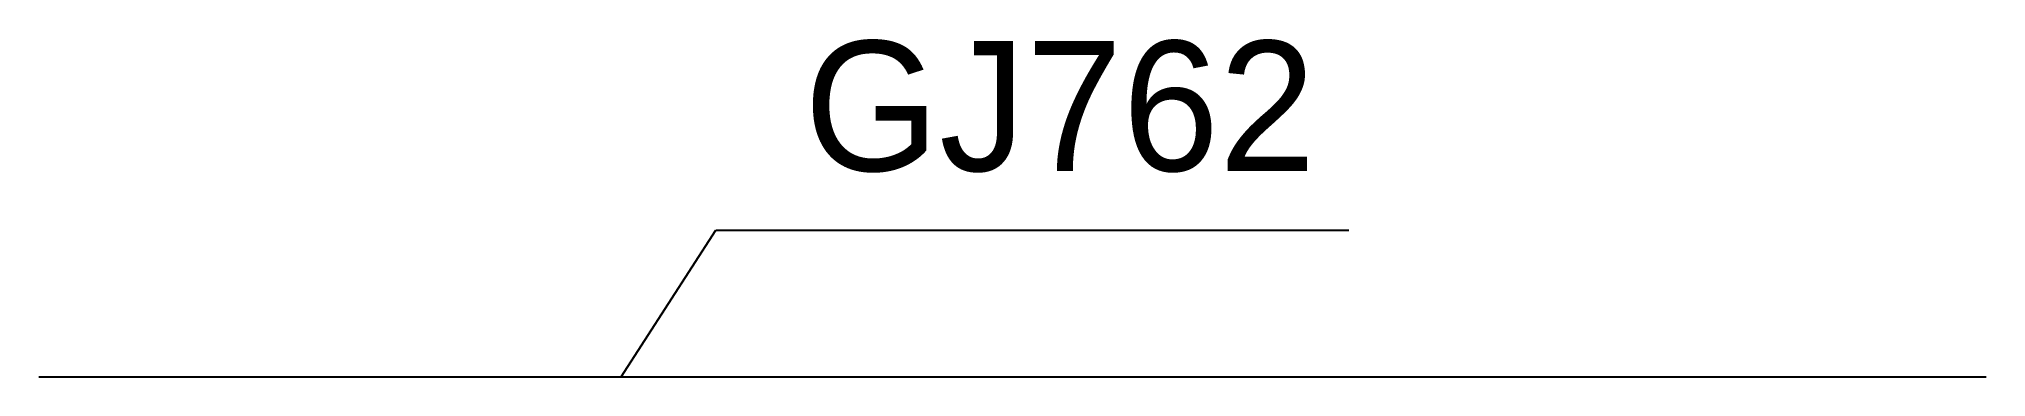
# Model space of a CAD drawing. Header units: metres. Extents: x 8.1 to 38, y 15.7 to 20.9.
import ezdxf

# ---------------------------------------------------------------- set-up
doc = ezdxf.new("R2010")
doc.units = ezdxf.units.M
doc.layers.add('1', color=7, linetype='Continuous')

msp = doc.modelspace()

# ---------------------------------------------------------------- linework, layer by layer
for p, q in [((17.02, 15.7), (18.48, 17.96)), ((18.48, 17.96), (28.23, 17.96))]:
    msp.add_line(p, q)
at = {"layer": '1'}
msp.add_line((8.05, 15.7), (38.05, 15.7), dxfattribs=at)

# ---------------------------------------------------------------- texts
msp.add_text('GJ762', height=2).set_placement((19.84, 18.87))

doc.saveas('drawing.dxf')
